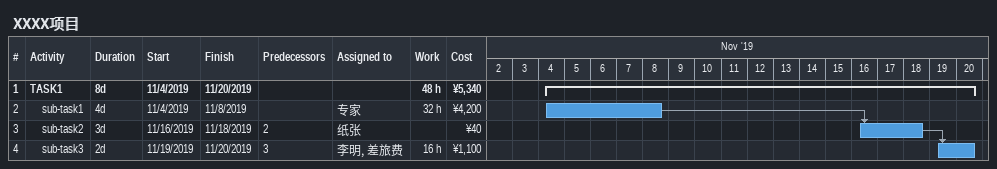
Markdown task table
XXXX项目

| ID | Level | Task | Duration | Start | Finish | Predecessors | Resources | Work (h) | Cost (¥) |
|---|---|---|---|---|---|---|---|---|---|
| 1 | 1 | **TASK1** | 8d | 2019-11-04 | 2019-11-20 |  |  | 48 | 5340 |
| 2 | 2 | sub-task1 | 4d | 2019-11-04 | 2019-11-08 |  | 专家 | 32 | 4200 |
| 3 | 2 | sub-task2 | 3d | 2019-11-16 | 2019-11-18 | 2 | 纸张 |  | 40 |
| 4 | 2 | sub-task3 | 2d | 2019-11-19 | 2019-11-20 | 3 | 李明, 差旅费 | 16 | 1100 |
